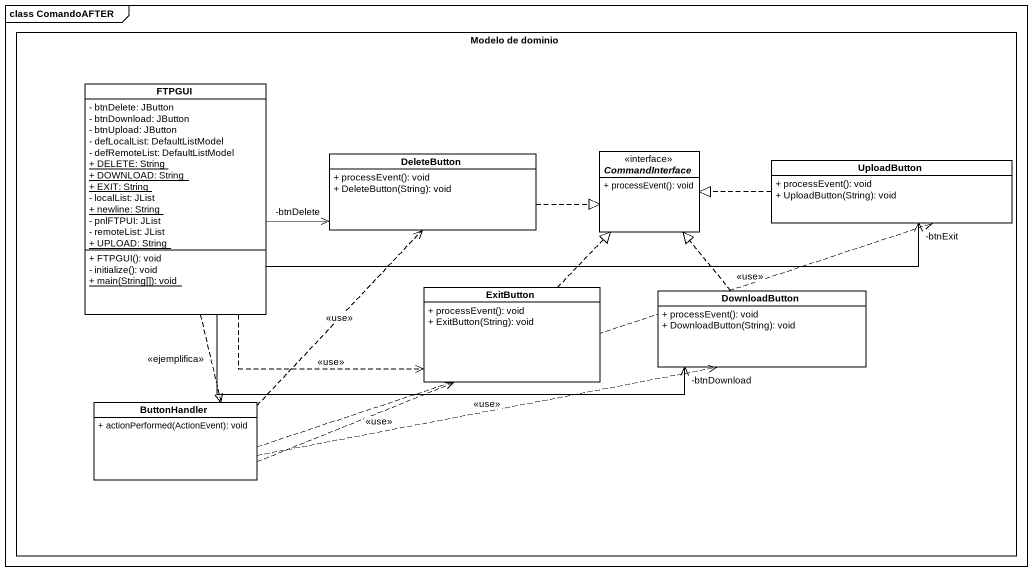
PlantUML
@startuml
mainframe class ComandoAFTER
hide circle
hide empty members
skinparam classAttributeIconSize 0
rectangle "Modelo de dominio" as Modelo_de_dominio {
  class FTPGUI {
    - btnDelete: JButton
    - btnDownload: JButton
    - btnUpload: JButton
    - defLocalList: DefaultListModel
    - defRemoteList: DefaultListModel
    {static} + DELETE: String
    {static} + DOWNLOAD: String
    {static} + EXIT: String
    - localList: JList
    {static} + newline: String
    - pnlFTPUI: JList
    - remoteList: JList
    {static} + UPLOAD: String
    + FTPGUI(): void
    - initialize(): void
    {static} + main(String[]): void
  }
  class DeleteButton {
    + processEvent(): void
    + DeleteButton(String): void
  }
  interface CommandInterface {
    + processEvent(): void
  }
  class UploadButton {
    + processEvent(): void
    + UploadButton(String): void
  }
  class ExitButton {
    + processEvent(): void
    + ExitButton(String): void
  }
  class DownloadButton {
    + processEvent(): void
    + DownloadButton(String): void
  }
  class ButtonHandler {
    + actionPerformed(ActionEvent): void
  }
}
FTPGUI -right-> "-btnDelete" DeleteButton
FTPGUI -right-> "-btnExit" UploadButton
FTPGUI .right.> ExitButton : <<use>>
FTPGUI -right-> "-btnDownload" DownloadButton
FTPGUI ..> ButtonHandler : <<ejemplifica>>
DeleteButton .right.|> CommandInterface
UploadButton .left.|> CommandInterface
ExitButton .up.|> CommandInterface
DownloadButton .up.|> CommandInterface
ButtonHandler .up.> DeleteButton : <<use>>
ButtonHandler .right.> UploadButton : <<use>>
ButtonHandler .right.> ExitButton : <<use>>
ButtonHandler .right.> DownloadButton : <<use>>
@enduml
